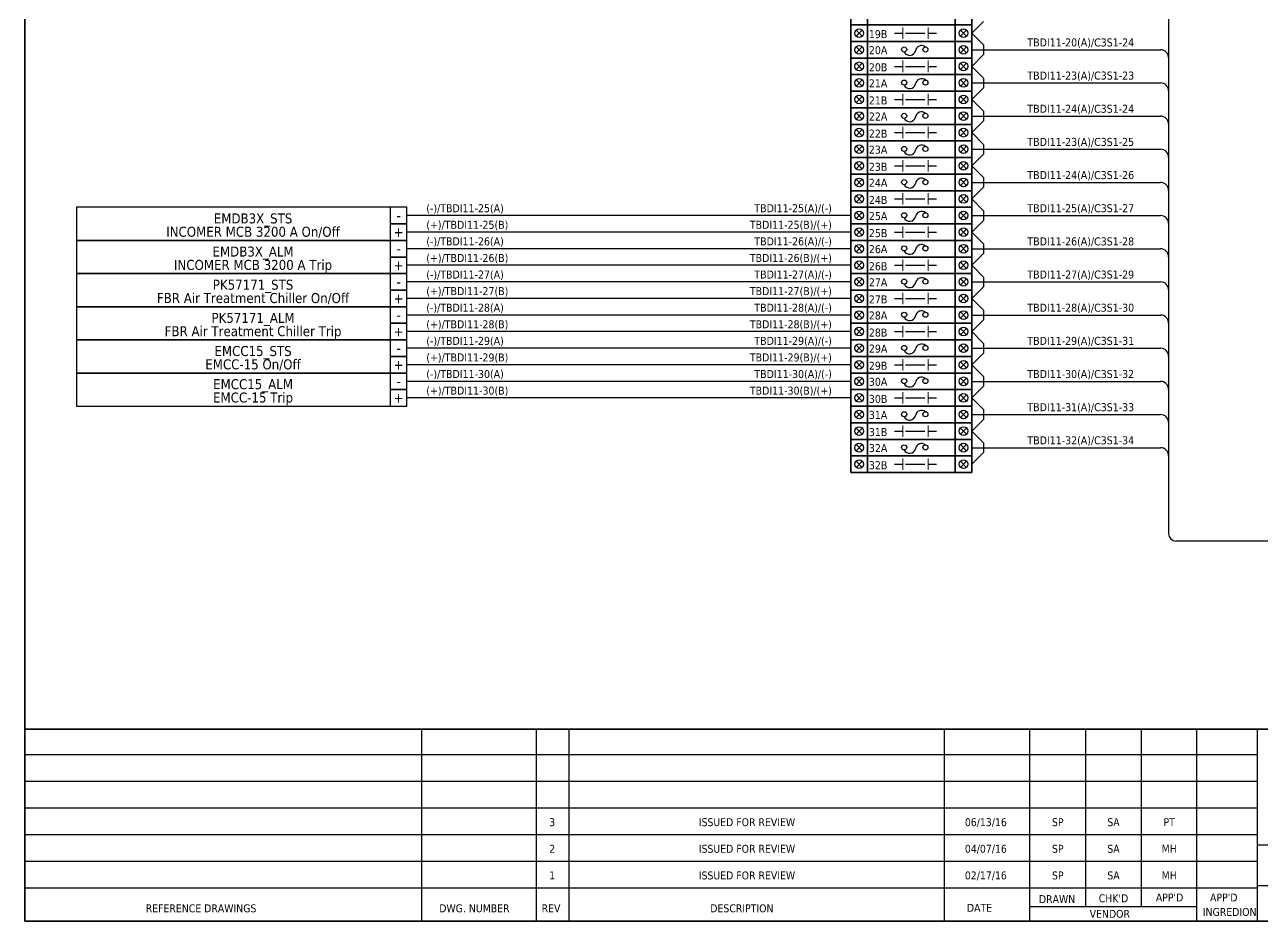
# Model space of a CAD drawing. Header units: millimetres. Extents: x 0 to 1792788, y -13 to 262234.
# Drawn here: x 454883 to 502019, y -13 to 34134 of the extents above; entities that cross this region are included whole.
import ezdxf
from ezdxf.enums import TextEntityAlignment as Align

# ---------------------------------------------------------------- set-up
doc = ezdxf.new("R2010")
doc.units = ezdxf.units.MM
for name, color, linetype, lineweight in [('GT_1', 9, 'Continuous', 25), ('HELPPOINT', 7, 'Continuous', 25), ('MEMBER', 7, 'Continuous', 25), ('power', 7, 'Continuous', 25)]:
    doc.layers.add(name, color=color, linetype=linetype, lineweight=lineweight)
doc.styles.add('Tahoma', font='')
doc.styles.get('Tahoma').set_extended_font_data('Tahoma')

# ---------------------------------------------------------------- blocks, each defined once
blk = doc.blocks.new('TPA')
at = {"layer": 'GT_1', "color": 4, "ltscale": 25.4}
for p, q in [((14309938, 12749437), (14309938, 12757755)), ((14314900, 12749437), (14314900, 12757755)), ((14316319, 12749437), (14316319, 12757755)), ((14332560, 12749437), (14332560, 12757755)), ((14336263, 12749437), (14336263, 12757755)), ((14338674, 12750067), (14338674, 12757755)), ((14341086, 12750068), (14341086, 12757756)), ((14343490, 12749437), (14343490, 12757755)), ((14346116, 12749437), (14346116, 12757755)), ((14346116, 12756634), (14292753, 12756634)), ((14346116, 12755485), (14292753, 12755485)), ((14346116, 12754332), (14292753, 12754332)), ((14346116, 12753180), (14292753, 12753180)), ((14368833, 12752737), (14346116, 12752737)), ((14346116, 12752028), (14292753, 12752028)), ((14346114, 12750875), (14292753, 12750875)), ((14368833, 12750964), (14346116, 12750964)), ((14343490, 12750067), (14336263, 12750067))]:
    blk.add_line(p, q, dxfattribs=at)
at = {"layer": 'HELPPOINT', "color": 4, "lineweight": 35, "ltscale": 25.4}
for p, q in [((14292753, 12749437), (14292753, 12827491)), ((14292753, 12749437), (14292753, 12827491)), ((14405128, 12749437), (14292753, 12749437)), ((14405128, 12749437), (14292753, 12749437))]:
    blk.add_line(p, q, dxfattribs=at)
at = {"layer": 'MEMBER', "color": 4, "lineweight": 35, "ltscale": 25.4}
blk.add_line((14292753, 12757755), (14405128, 12757755), dxfattribs=at)
blk.add_line((14292753, 12757755), (14405128, 12757755), dxfattribs=at)
at = {"layer": 'MEMBER', "color": 4, "style": 'Tahoma'}
for s, height, p in [('3', 343, (14315582, 12753726)), ('ISSUED FOR REVIEW', 342.77, (14324013, 12753726)), ('06/13/16', 342.8, (14334352, 12753726)), ('SP', 342.8, (14337466, 12753726)), ('SA', 342.8, (14339877, 12753726)), ('PT', 342.8, (14342288, 12753726)), ('2', 343, (14315582, 12752574)), ('ISSUED FOR REVIEW', 342.77, (14324013, 12752574)), ('04/07/16', 342.8, (14334352, 12752574)), ('SP', 342.8, (14337466, 12752574)), ('SA', 342.8, (14339877, 12752574)), ('MH', 342.8, (14342288, 12752574)), ('1', 343, (14315582, 12751421)), ('ISSUED FOR REVIEW', 342.77, (14324013, 12751421)), ('02/17/16', 342.8, (14334352, 12751421)), ('SP', 342.8, (14337466, 12751421)), ('SA', 342.8, (14339877, 12751421)), ('MH', 342.8, (14342288, 12751421))]:
    blk.add_text(s, height=height, dxfattribs=at).set_placement(p, align=Align.MIDDLE_CENTER)
for s, height, p in [('DRAWN', 342.8, (14336649, 12750224)), ("CHK'D", 342.8, (14339241, 12750260)), ("APP'D", 342.8, (14341710, 12750294)), ("APP'D", 342.8, (14344056, 12750294)), ('REFERENCE DRAWINGS', 342.77, (14297988, 12749826)), ('DWG. NUMBER', 342.77, (14310694, 12749826)), ('REV', 342.8, (14315126, 12749826)), ('DESCRIPTION', 342.77, (14322425, 12749826)), ('DATE', 342.8, (14333532, 12749847)), ('VENDOR', 342.8, (14338846, 12749586)), ('INGREDION', 342.8, (14343744, 12749668))]:
    blk.add_text(s, height=height, dxfattribs=at).set_placement(p)

msp = doc.modelspace()

# ---------------------------------------------------------------- linework, layer by layer
at = {"color": 4, "ltscale": 25.4}
for p, q in [((498450, 56873), (498450, 14748)), ((490956, 33181), (498145, 33181)), ((490956, 31918), (498145, 31918)), ((490956, 30655), (498145, 30655)), ((490956, 29392), (498145, 29392)), ((490956, 28129), (498145, 28129)), ((486351, 26866), (469434, 26866)), ((490956, 26866), (498145, 26866)), ((486351, 25603), (469434, 25603)), ((490956, 25603), (498145, 25603)), ((486351, 24340), (469434, 24340)), ((490956, 24340), (498145, 24340)), ((486351, 23077), (469434, 23077)), ((490956, 23077), (498145, 23077)), ((486351, 21814), (469434, 21814)), ((490956, 21814), (498145, 21814)), ((486351, 20551), (469434, 20551)), ((490956, 20551), (498145, 20551)), ((490956, 19288), (498145, 19288)), ((490956, 18025), (498145, 18025)), ((547877, 14467), (498731, 14467))]:
    msp.add_line(p, q, dxfattribs=at)
at = {"color": 7, "lineweight": 9, "ltscale": 25.4}
for p, q in [((488335, 33596), (488335, 34029)), ((489290, 33596), (489290, 34029)), ((488335, 32333), (488335, 32766)), ((489290, 32333), (489290, 32766)), ((488335, 31070), (488335, 31503)), ((489290, 31070), (489290, 31503)), ((488335, 29807), (488335, 30240)), ((489290, 29807), (489290, 30240)), ((488335, 28544), (488335, 28977)), ((489290, 28544), (489290, 28977)), ((488335, 27281), (488335, 27714)), ((489290, 27281), (489290, 27714)), ((488335, 26018), (488335, 26451)), ((489290, 26018), (489290, 26451)), ((488335, 24755), (488335, 25188)), ((489290, 24755), (489290, 25188)), ((488335, 23492), (488335, 23925)), ((489290, 23492), (489290, 23925)), ((488335, 22229), (488335, 22662)), ((489290, 22229), (489290, 22662)), ((488335, 20966), (488335, 21399)), ((489290, 20966), (489290, 21399)), ((488335, 19703), (488335, 20136)), ((489290, 19703), (489290, 20136)), ((488335, 18440), (488335, 18873)), ((489290, 18440), (489290, 18873)), ((488335, 17177), (488335, 17610)), ((489290, 17177), (489290, 17610))]:
    msp.add_line(p, q, dxfattribs=at)
at = {"color": 1, "ltscale": 25.4}
for p, q in [((490956, 33812), (491403, 34259)), ((490956, 33812), (491403, 33366)), ((486784, 33298), (486549, 33063)), ((486549, 33298), (486784, 33063)), ((490523, 33298), (490758, 33063)), ((490758, 33298), (490523, 33063)), ((490956, 32549), (491403, 32996)), ((491403, 33366), (491403, 32996)), ((490956, 32549), (491403, 32103)), ((491403, 32103), (491403, 31733)), ((486784, 32035), (486549, 31800)), ((486549, 32035), (486784, 31800)), ((490523, 32035), (490758, 31800)), ((490758, 32035), (490523, 31800)), ((490956, 31287), (491403, 31733)), ((490956, 31287), (491403, 30840)), ((486784, 30773), (486549, 30538)), ((486549, 30773), (486784, 30538)), ((490523, 30773), (490758, 30538)), ((490758, 30773), (490523, 30538)), ((491403, 30840), (491403, 30470)), ((490956, 30024), (491403, 30470)), ((490956, 30024), (491403, 29577)), ((486784, 29510), (486549, 29275)), ((486549, 29510), (486784, 29275)), ((490523, 29510), (490758, 29275)), ((490758, 29510), (490523, 29275)), ((491403, 29577), (491403, 29207)), ((490956, 28761), (491403, 29207)), ((490956, 28761), (491403, 28314)), ((491403, 28314), (491403, 27944)), ((486784, 28247), (486549, 28012)), ((486549, 28247), (486784, 28012)), ((490523, 28247), (490758, 28012)), ((490758, 28247), (490523, 28012)), ((490956, 27498), (491403, 27944)), ((490956, 27498), (491403, 27051)), ((486784, 26984), (486549, 26749)), ((486549, 26984), (486784, 26749)), ((490523, 26984), (490758, 26749)), ((490758, 26984), (490523, 26749)), ((491403, 27051), (491403, 26681)), ((490956, 26235), (491403, 26681)), ((490956, 26235), (491403, 25788)), ((486784, 25721), (486549, 25486)), ((486549, 25721), (486784, 25486)), ((490523, 25721), (490758, 25486)), ((490758, 25721), (490523, 25486)), ((491403, 25788), (491403, 25418)), ((490956, 24972), (491403, 25418)), ((490956, 24972), (491403, 24525)), ((491403, 24525), (491403, 24155)), ((486784, 24458), (486549, 24223)), ((486549, 24458), (486784, 24223)), ((490523, 24458), (490758, 24223)), ((490758, 24458), (490523, 24223)), ((490956, 23709), (491403, 24155)), ((490956, 23709), (491403, 23262)), ((486784, 23195), (486549, 22960)), ((486549, 23195), (486784, 22960)), ((490523, 23195), (490758, 22960)), ((490758, 23195), (490523, 22960)), ((491403, 23262), (491403, 22892)), ((490956, 22446), (491403, 22892)), ((490956, 22446), (491403, 21999)), ((486784, 21932), (486549, 21697)), ((486549, 21932), (486784, 21697)), ((490523, 21932), (490758, 21697)), ((490758, 21932), (490523, 21697)), ((491403, 21999), (491403, 21629)), ((490956, 21183), (491403, 21629)), ((490956, 21183), (491403, 20736)), ((486784, 20669), (486549, 20434)), ((486549, 20669), (486784, 20434)), ((490523, 20669), (490758, 20434)), ((490758, 20669), (490523, 20434)), ((490956, 19920), (491403, 20366)), ((491403, 20736), (491403, 20366)), ((490956, 19920), (491403, 19473)), ((486784, 19406), (486549, 19171)), ((486549, 19406), (486784, 19171)), ((490523, 19406), (490758, 19171)), ((490758, 19406), (490523, 19171)), ((491403, 19473), (491403, 19103)), ((490956, 18657), (491403, 19103)), ((490956, 18657), (491403, 18210)), ((486784, 18143), (486549, 17908)), ((486549, 18143), (486784, 17908)), ((490523, 18143), (490758, 17908)), ((490758, 18143), (490523, 17908)), ((491403, 18210), (491403, 17840)), ((490956, 17394), (491403, 17840))]:
    msp.add_line(p, q, dxfattribs=at)
at = {"color": 7, "ltscale": 25.4}
for p, q in [((486784, 33930), (486549, 33695)), ((486549, 33930), (486784, 33695)), ((488017, 33812), (488335, 33812)), ((488436, 33812), (489162, 33812)), ((489290, 33812), (489608, 33812)), ((490523, 33930), (490758, 33695)), ((490758, 33930), (490523, 33695)), ((486784, 32667), (486549, 32432)), ((486549, 32667), (486784, 32432)), ((488017, 32549), (488335, 32549)), ((488436, 32549), (489162, 32549)), ((489290, 32549), (489608, 32549)), ((490523, 32667), (490758, 32432)), ((490758, 32667), (490523, 32432)), ((486784, 31404), (486549, 31169)), ((486549, 31404), (486784, 31169)), ((488017, 31287), (488335, 31287)), ((488436, 31287), (489162, 31287)), ((489290, 31287), (489608, 31287)), ((490523, 31404), (490758, 31169)), ((490758, 31404), (490523, 31169)), ((486784, 30141), (486549, 29906)), ((486549, 30141), (486784, 29906)), ((488017, 30024), (488335, 30024)), ((488436, 30024), (489162, 30024)), ((489290, 30024), (489608, 30024)), ((490523, 30141), (490758, 29906)), ((490758, 30141), (490523, 29906)), ((486784, 28878), (486549, 28643)), ((486549, 28878), (486784, 28643)), ((488017, 28761), (488335, 28761)), ((488436, 28761), (489162, 28761)), ((489290, 28761), (489608, 28761)), ((490523, 28878), (490758, 28643)), ((490758, 28878), (490523, 28643)), ((486784, 27615), (486549, 27380)), ((486549, 27615), (486784, 27380)), ((488017, 27498), (488335, 27498)), ((488436, 27498), (489162, 27498)), ((489290, 27498), (489608, 27498)), ((490523, 27615), (490758, 27380)), ((490758, 27615), (490523, 27380)), ((486351, 26235), (469434, 26235)), ((486784, 26352), (486549, 26117)), ((486549, 26352), (486784, 26117)), ((488017, 26235), (488335, 26235)), ((488436, 26235), (489162, 26235)), ((489290, 26235), (489608, 26235)), ((490523, 26352), (490758, 26117)), ((490758, 26352), (490523, 26117)), ((486784, 25089), (486549, 24854)), ((486549, 25089), (486784, 24854)), ((490523, 25089), (490758, 24854)), ((490758, 25089), (490523, 24854)), ((486351, 24972), (469434, 24972)), ((488017, 24972), (488335, 24972)), ((488436, 24972), (489162, 24972)), ((489290, 24972), (489608, 24972)), ((486351, 23709), (469434, 23709)), ((486784, 23826), (486549, 23591)), ((486549, 23826), (486784, 23591)), ((488017, 23709), (488335, 23709)), ((488436, 23709), (489162, 23709)), ((489290, 23709), (489608, 23709)), ((490523, 23826), (490758, 23591)), ((490758, 23826), (490523, 23591)), ((486351, 22446), (469434, 22446)), ((486784, 22563), (486549, 22328)), ((486549, 22563), (486784, 22328)), ((488017, 22446), (488335, 22446)), ((488436, 22446), (489162, 22446)), ((489290, 22446), (489608, 22446)), ((490523, 22563), (490758, 22328)), ((490758, 22563), (490523, 22328)), ((486784, 21300), (486549, 21065)), ((486549, 21300), (486784, 21065)), ((490523, 21300), (490758, 21065)), ((490758, 21300), (490523, 21065)), ((486351, 21183), (469434, 21183)), ((488017, 21183), (488335, 21183)), ((488436, 21183), (489162, 21183)), ((489290, 21183), (489608, 21183)), ((486351, 19920), (469434, 19920)), ((486784, 20037), (486549, 19802)), ((486549, 20037), (486784, 19802)), ((488017, 19920), (488335, 19920)), ((488436, 19920), (489162, 19920)), ((489290, 19920), (489608, 19920)), ((490523, 20037), (490758, 19802)), ((490758, 20037), (490523, 19802)), ((486784, 18774), (486549, 18539)), ((486549, 18774), (486784, 18539)), ((488017, 18657), (488335, 18657)), ((488436, 18657), (489162, 18657)), ((489290, 18657), (489608, 18657)), ((490523, 18774), (490758, 18539)), ((490758, 18774), (490523, 18539)), ((486784, 17511), (486549, 17276)), ((486549, 17511), (486784, 17276)), ((490523, 17511), (490758, 17276)), ((490758, 17511), (490523, 17276)), ((488017, 17394), (488335, 17394)), ((488436, 17394), (489162, 17394)), ((489290, 17394), (489608, 17394))]:
    msp.add_line(p, q, dxfattribs=at)
at = {"color": 1, "ltscale": 25.4}
for points in [[(486351, 34128), (486982, 34128), (486982, 34760), (486351, 34760)], [(486982, 34128), (490325, 34128), (490325, 34760), (486982, 34760)], [(490325, 34128), (490956, 34128), (490956, 34760), (490325, 34760)], [(486351, 32865), (486982, 32865), (486982, 33497), (486351, 33497)], [(486982, 32865), (490325, 32865), (490325, 33497), (486982, 33497)], [(490325, 32865), (490956, 32865), (490956, 33497), (490325, 33497)], [(486351, 31602), (486982, 31602), (486982, 32234), (486351, 32234)], [(486982, 31602), (490325, 31602), (490325, 32234), (486982, 32234)], [(490325, 31602), (490956, 31602), (490956, 32234), (490325, 32234)], [(486351, 30339), (486982, 30339), (486982, 30971), (486351, 30971)], [(486982, 30339), (490325, 30339), (490325, 30971), (486982, 30971)], [(490325, 30339), (490956, 30339), (490956, 30971), (490325, 30971)], [(486351, 29076), (486982, 29076), (486982, 29708), (486351, 29708)], [(486982, 29076), (490325, 29076), (490325, 29708), (486982, 29708)], [(490325, 29076), (490956, 29076), (490956, 29708), (490325, 29708)], [(486351, 27813), (486982, 27813), (486982, 28445), (486351, 28445)], [(486982, 27813), (490325, 27813), (490325, 28445), (486982, 28445)], [(490325, 27813), (490956, 27813), (490956, 28445), (490325, 28445)], [(486351, 26550), (486982, 26550), (486982, 27182), (486351, 27182)], [(486982, 26550), (490325, 26550), (490325, 27182), (486982, 27182)], [(490325, 26550), (490956, 26550), (490956, 27182), (490325, 27182)], [(486351, 25287), (486982, 25287), (486982, 25919), (486351, 25919)], [(486982, 25287), (490325, 25287), (490325, 25919), (486982, 25919)], [(490325, 25287), (490956, 25287), (490956, 25919), (490325, 25919)], [(486351, 24024), (486982, 24024), (486982, 24656), (486351, 24656)], [(486982, 24024), (490325, 24024), (490325, 24656), (486982, 24656)], [(490325, 24024), (490956, 24024), (490956, 24656), (490325, 24656)], [(486351, 22761), (486982, 22761), (486982, 23393), (486351, 23393)], [(486982, 22761), (490325, 22761), (490325, 23393), (486982, 23393)], [(490325, 22761), (490956, 22761), (490956, 23393), (490325, 23393)], [(486351, 21498), (486982, 21498), (486982, 22130), (486351, 22130)], [(486982, 21498), (490325, 21498), (490325, 22130), (486982, 22130)], [(490325, 21498), (490956, 21498), (490956, 22130), (490325, 22130)], [(486351, 20235), (486982, 20235), (486982, 20867), (486351, 20867)], [(486982, 20235), (490325, 20235), (490325, 20867), (486982, 20867)], [(490325, 20235), (490956, 20235), (490956, 20867), (490325, 20867)], [(486351, 18972), (486982, 18972), (486982, 19604), (486351, 19604)], [(486982, 18972), (490325, 18972), (490325, 19604), (486982, 19604)], [(490325, 18972), (490956, 18972), (490956, 19604), (490325, 19604)], [(486351, 17709), (486982, 17709), (486982, 18341), (486351, 18341)], [(486982, 17709), (490325, 17709), (490325, 18341), (486982, 18341)], [(490325, 17709), (490956, 17709), (490956, 18341), (490325, 18341)]]:
    msp.add_lwpolyline(points, close=True, dxfattribs=at)
at = {"color": 7, "lineweight": 30, "ltscale": 25.4}
for points in [[(486351, 34760), (490956, 34760), (490956, 33497), (486351, 33497), (486351, 34760)], [(486351, 33497), (490956, 33497), (490956, 32234), (486351, 32234), (486351, 33497)], [(486351, 32234), (490956, 32234), (490956, 30971), (486351, 30971), (486351, 32234)], [(486351, 30971), (490956, 30971), (490956, 29708), (486351, 29708), (486351, 30971)], [(486351, 29708), (490956, 29708), (490956, 28445), (486351, 28445), (486351, 29708)], [(486351, 28445), (490956, 28445), (490956, 27182), (486351, 27182), (486351, 28445)], [(486351, 27182), (490956, 27182), (490956, 25919), (486351, 25919), (486351, 27182)], [(486351, 25919), (490956, 25919), (490956, 24656), (486351, 24656), (486351, 25919)], [(486351, 24656), (490956, 24656), (490956, 23393), (486351, 23393), (486351, 24656)], [(486351, 23393), (490956, 23393), (490956, 22130), (486351, 22130), (486351, 23393)], [(486351, 22130), (490956, 22130), (490956, 20867), (486351, 20867), (486351, 22130)], [(486351, 20867), (490956, 20867), (490956, 19604), (486351, 19604), (486351, 20867)], [(486351, 19604), (490956, 19604), (490956, 18341), (486351, 18341), (486351, 19604)], [(486351, 18341), (490956, 18341), (490956, 17078), (486351, 17078), (486351, 18341)]]:
    msp.add_lwpolyline(points, dxfattribs=at)
at = {"color": 7, "ltscale": 25.4}
for points in [[(486351, 33497), (486982, 33497), (486982, 34128), (486351, 34128)], [(486982, 33497), (490325, 33497), (490325, 34128), (486982, 34128)], [(490325, 33497), (490956, 33497), (490956, 34128), (490325, 34128)], [(486351, 32234), (486982, 32234), (486982, 32865), (486351, 32865)], [(486982, 32234), (490325, 32234), (490325, 32865), (486982, 32865)], [(490325, 32234), (490956, 32234), (490956, 32865), (490325, 32865)], [(486351, 30971), (486982, 30971), (486982, 31602), (486351, 31602)], [(486982, 30971), (490325, 30971), (490325, 31602), (486982, 31602)], [(490325, 30971), (490956, 30971), (490956, 31602), (490325, 31602)], [(486351, 29708), (486982, 29708), (486982, 30339), (486351, 30339)], [(486982, 29708), (490325, 29708), (490325, 30339), (486982, 30339)], [(490325, 29708), (490956, 29708), (490956, 30339), (490325, 30339)], [(486351, 28445), (486982, 28445), (486982, 29076), (486351, 29076)], [(486982, 28445), (490325, 28445), (490325, 29076), (486982, 29076)], [(490325, 28445), (490956, 28445), (490956, 29076), (490325, 29076)], [(486351, 27182), (486982, 27182), (486982, 27813), (486351, 27813)], [(486982, 27182), (490325, 27182), (490325, 27813), (486982, 27813)], [(490325, 27182), (490956, 27182), (490956, 27813), (490325, 27813)], [(468802, 26550), (469434, 26550), (469434, 27182), (468802, 27182)], [(468802, 25919), (469434, 25919), (469434, 26550), (468802, 26550)], [(486351, 25919), (486982, 25919), (486982, 26550), (486351, 26550)], [(486982, 25919), (490325, 25919), (490325, 26550), (486982, 26550)], [(490325, 25919), (490956, 25919), (490956, 26550), (490325, 26550)], [(468802, 25287), (469434, 25287), (469434, 25919), (468802, 25919)], [(468802, 24656), (469434, 24656), (469434, 25287), (468802, 25287)], [(486351, 24656), (486982, 24656), (486982, 25287), (486351, 25287)], [(486982, 24656), (490325, 24656), (490325, 25287), (486982, 25287)], [(490325, 24656), (490956, 24656), (490956, 25287), (490325, 25287)], [(468802, 24024), (469434, 24024), (469434, 24656), (468802, 24656)], [(468802, 23393), (469434, 23393), (469434, 24024), (468802, 24024)], [(486351, 23393), (486982, 23393), (486982, 24024), (486351, 24024)], [(486982, 23393), (490325, 23393), (490325, 24024), (486982, 24024)], [(490325, 23393), (490956, 23393), (490956, 24024), (490325, 24024)], [(468802, 22761), (469434, 22761), (469434, 23393), (468802, 23393)], [(468802, 22130), (469434, 22130), (469434, 22761), (468802, 22761)], [(486351, 22130), (486982, 22130), (486982, 22761), (486351, 22761)], [(486982, 22130), (490325, 22130), (490325, 22761), (486982, 22761)], [(490325, 22130), (490956, 22130), (490956, 22761), (490325, 22761)], [(468802, 21498), (469434, 21498), (469434, 22130), (468802, 22130)], [(468802, 20867), (469434, 20867), (469434, 21498), (468802, 21498)], [(486351, 20867), (486982, 20867), (486982, 21498), (486351, 21498)], [(486982, 20867), (490325, 20867), (490325, 21498), (486982, 21498)], [(490325, 20867), (490956, 20867), (490956, 21498), (490325, 21498)], [(468802, 20235), (469434, 20235), (469434, 20867), (468802, 20867)], [(468802, 19604), (469434, 19604), (469434, 20235), (468802, 20235)], [(486351, 19604), (486982, 19604), (486982, 20235), (486351, 20235)], [(486982, 19604), (490325, 19604), (490325, 20235), (486982, 20235)], [(490325, 19604), (490956, 19604), (490956, 20235), (490325, 20235)], [(486351, 18341), (486982, 18341), (486982, 18972), (486351, 18972)], [(486982, 18341), (490325, 18341), (490325, 18972), (486982, 18972)], [(490325, 18341), (490956, 18341), (490956, 18972), (490325, 18972)], [(486351, 17078), (486982, 17078), (486982, 17709), (486351, 17709)], [(486982, 17078), (490325, 17078), (490325, 17709), (486982, 17709)], [(490325, 17078), (490956, 17078), (490956, 17709), (490325, 17709)]]:
    msp.add_lwpolyline(points, close=True, dxfattribs=at)
at = {"color": 2, "ltscale": 25.4}
for points in [[(456853, 25919), (469434, 25919), (469434, 27182), (456853, 27182)], [(456853, 24656), (469434, 24656), (469434, 25919), (456853, 25919)], [(456853, 23393), (469434, 23393), (469434, 24656), (456853, 24656)], [(456853, 22130), (469434, 22130), (469434, 23393), (456853, 23393)], [(456853, 20867), (469434, 20867), (469434, 22130), (456853, 22130)], [(456853, 19604), (469434, 19604), (469434, 20867), (456853, 20867)]]:
    msp.add_lwpolyline(points, close=True, dxfattribs=at)
at = {"color": 7, "ltscale": 25.4}
for centre in [(486666, 33812), (490641, 33812), (486666, 32549), (490641, 32549), (486666, 31287), (490641, 31287), (486666, 30024), (490641, 30024), (486666, 28761), (490641, 28761), (486666, 27498), (490641, 27498), (486666, 26235), (490641, 26235), (486666, 24972), (490641, 24972), (486666, 23709), (490641, 23709), (486666, 22446), (490641, 22446), (486666, 21183), (490641, 21183), (486666, 19920), (490641, 19920), (486666, 18657), (490641, 18657), (486666, 17394), (490641, 17394)]:
    msp.add_circle(centre, 166, dxfattribs=at)
at = {"color": 1, "ltscale": 25.4}
for centre in [(486666, 33181), (490641, 33181), (486666, 31918), (490641, 31918), (486666, 30655), (490641, 30655), (486666, 29392), (490641, 29392), (486666, 28129), (490641, 28129), (486666, 26866), (490641, 26866), (486666, 25603), (490641, 25603), (486666, 24340), (490641, 24340), (486666, 23077), (490641, 23077), (486666, 21814), (490641, 21814), (486666, 20551), (490641, 20551), (486666, 19288), (490641, 19288), (486666, 18025), (490641, 18025)]:
    msp.add_circle(centre, 166, dxfattribs=at)
at = {"color": 4, "ltscale": 25.4}
for centre, radius, start, end in [((498145, 32876), 305, 0, 90), ((498145, 31613), 305, 0, 90), ((498145, 30350), 305, 0, 90), ((498145, 29087), 305, 0, 90), ((498145, 27824), 305, 0, 90), ((498145, 26561), 305, 0, 90), ((498145, 25298), 305, 0, 90), ((498145, 24035), 305, 0, 90), ((498145, 22772), 305, 0, 90), ((498145, 21509), 305, 0, 90), ((498145, 20246), 305, 0, 90), ((498145, 18983), 305, 0, 90), ((498145, 17720), 305, 0, 90), ((498731, 14748), 281, 180.0002, 270), ((498731, 14748), 281, 180, 270)]:
    msp.add_arc(centre, radius, start, end, dxfattribs=at)
at = {"layer": 'power', "color": 1, "ltscale": 25.4}
for centre in [(488381, 33191), (489191, 33191), (488381, 31928), (489191, 31928), (488381, 30665), (489191, 30665), (488381, 29402), (489191, 29402), (488381, 28139), (489191, 28139), (488381, 26876), (489191, 26876), (488381, 25613), (489191, 25613), (488381, 24350), (489191, 24350), (488381, 23087), (489191, 23087), (488381, 21824), (489191, 21824), (488381, 20561), (489191, 20561), (488381, 19298), (489191, 19298), (488381, 18035), (489191, 18035)]:
    msp.add_circle(centre, 96.7, dxfattribs=at)
for centre, radius, start, end in [((488588, 33196), 230, 206.1634, 346.0383), ((489044, 33105), 235, 51.1309, 171.3254), ((489044, 31842), 235, 51.1309, 171.3254), ((488588, 31933), 230, 206.1634, 346.0383), ((489044, 30579), 235, 51.1309, 171.3254), ((488588, 30670), 230, 206.1634, 346.0383), ((488588, 29407), 230, 206.1634, 346.0383), ((489044, 29316), 235, 51.1309, 171.3254), ((489044, 28053), 235, 51.1309, 171.3254), ((488588, 28144), 230, 206.1634, 346.0383), ((489044, 26790), 235, 51.1309, 171.3254), ((488588, 26881), 230, 206.1634, 346.0383), ((488588, 25618), 230, 206.1634, 346.0383), ((489044, 25527), 235, 51.1309, 171.3254), ((488588, 24355), 230, 206.1634, 346.0383), ((489044, 24264), 235, 51.1309, 171.3254), ((489044, 23001), 235, 51.1309, 171.3254), ((488588, 23092), 230, 206.1634, 346.0383), ((488588, 21829), 230, 206.1634, 346.0383), ((489044, 21738), 235, 51.1309, 171.3254), ((488588, 20566), 230, 206.1634, 346.0383), ((489044, 20475), 235, 51.1309, 171.3254), ((489044, 19212), 235, 51.1309, 171.3254), ((488588, 19303), 230, 206.1634, 346.0383), ((488588, 18040), 230, 206.1634, 346.0383), ((489044, 17949), 235, 51.1309, 171.3254)]:
    msp.add_arc(centre, radius, start, end, dxfattribs=at)

# ---------------------------------------------------------------- block references
at = {"xscale": 0.8800000000046566, "yscale": 0.8800000000046566, "zscale": 0.8800000000046566}
msp.add_blockref('TPA', (-12122739, -11219518), dxfattribs=at)

# ---------------------------------------------------------------- texts
at = {"color": 4, "style": 'Tahoma'}
for s, p in [('TBDI11-20(A)/C3S1-24', (493074, 33308)), ('TBDI11-23(A)/C3S1-23', (493074, 32045)), ('TBDI11-24(A)/C3S1-24', (493074, 30782)), ('TBDI11-23(A)/C3S1-25', (493074, 29519)), ('TBDI11-24(A)/C3S1-26', (493074, 28256)), ('(-)/TBDI11-25(A)', (470178, 26993)), ('TBDI11-25(A)/C3S1-27', (493074, 26993)), ('(-)/TBDI11-26(A)', (470178, 25730)), ('TBDI11-26(A)/C3S1-28', (493074, 25730)), ('(-)/TBDI11-27(A)', (470178, 24467)), ('TBDI11-27(A)/C3S1-29', (493074, 24467)), ('(-)/TBDI11-28(A)', (470178, 23204)), ('TBDI11-28(A)/C3S1-30', (493074, 23204)), ('(-)/TBDI11-29(A)', (470178, 21941)), ('TBDI11-29(A)/C3S1-31', (493074, 21941)), ('(-)/TBDI11-30(A)', (470178, 20678)), ('TBDI11-30(A)/C3S1-32', (493074, 20678)), ('TBDI11-31(A)/C3S1-33', (493074, 19415)), ('TBDI11-32(A)/C3S1-34', (493074, 18152))]:
    msp.add_text(s, height=304.8, dxfattribs=at).set_placement(p)
for s, p in [('EMDB3X_STS ', (463651, 26758)), ('INCOMER MCB 3200 A On/Off ', (463651, 26250)), ('EMDB3X_ALM ', (463651, 25495)), ('INCOMER MCB 3200 A Trip ', (463651, 24987)), ('PK57171_STS ', (463651, 24233)), ('FBR Air Treatment Chiller On/Off ', (463651, 23725)), ('PK57171_ALM ', (463651, 22970)), ('FBR Air Treatment Chiller Trip ', (463651, 22462)), ('EMCC15_STS ', (463651, 21707)), ('EMCC-15 On/Off ', (463651, 21199)), ('EMCC15_ALM ', (463651, 20444)), ('EMCC-15 Trip ', (463651, 19936))]:
    msp.add_text(s, height=381, dxfattribs=at).set_placement(p, align=Align.MIDDLE_CENTER)
for s, p in [('TBDI11-25(A)/(-)', (485626, 26993)), ('TBDI11-26(A)/(-)', (485626, 25730)), ('TBDI11-27(A)/(-)', (485626, 24467)), ('TBDI11-28(A)/(-)', (485626, 23204)), ('TBDI11-29(A)/(-)', (485626, 21941)), ('TBDI11-30(A)/(-)', (485626, 20678))]:
    msp.add_text(s, height=304.8, dxfattribs=at).set_placement(p, align=Align.RIGHT)
at = {"color": 7, "style": 'Tahoma'}
for s, p in [('(+)/TBDI11-25(B)', (470178, 26361)), ('(+)/TBDI11-26(B)', (470178, 25098)), ('(+)/TBDI11-27(B)', (470178, 23835)), ('(+)/TBDI11-28(B)', (470178, 22572)), ('(+)/TBDI11-29(B)', (470178, 21309)), ('(+)/TBDI11-30(B)', (470178, 20046))]:
    msp.add_text(s, height=304.8, dxfattribs=at).set_placement(p)
for s, p in [('TBDI11-25(B)/(+)', (485626, 26361)), ('TBDI11-26(B)/(+)', (485626, 25098)), ('TBDI11-27(B)/(+)', (485626, 23835)), ('TBDI11-28(B)/(+)', (485626, 22572)), ('TBDI11-29(B)/(+)', (485626, 21309)), ('TBDI11-30(B)/(+)', (485626, 20046))]:
    msp.add_text(s, height=304.8, dxfattribs=at).set_placement(p, align=Align.RIGHT)
at = {"layer": 'power', "color": 7, "style": 'Tahoma'}
for s, height, p in [('19B', 305.3, (487387, 33776)), ('20A', 305.3, (487387, 33165)), ('20B', 305.3, (487387, 32513)), ('21A', 305.3, (487387, 31902)), ('21B', 305.3, (487387, 31250)), ('22A', 305.3, (487387, 30639)), ('22B', 305.3, (487387, 29987)), ('23A', 305.3, (487387, 29376)), ('23B', 305.3, (487387, 28724)), ('24A', 305.3, (487387, 28113)), ('24B', 305.3, (487387, 27461)), ('25A', 305.3, (487387, 26850)), ('-', 381, (469124, 26870)), ('+', 381, (469124, 26240)), ('25B', 305.3, (487387, 26198)), ('-', 381, (469124, 25607)), ('26A', 305.3, (487387, 25587)), ('+', 381, (469124, 24977)), ('26B', 305.3, (487387, 24935)), ('-', 381, (469124, 24344)), ('27A', 305.3, (487387, 24324)), ('+', 381, (469124, 23714)), ('27B', 305.3, (487387, 23672)), ('28A', 305.3, (487387, 23061)), ('-', 381, (469124, 23081)), ('+', 381, (469124, 22451)), ('28B', 305.3, (487387, 22409)), ('-', 381, (469124, 21818)), ('29A', 305.3, (487387, 21798)), ('+', 381, (469124, 21188)), ('29B', 305.3, (487387, 21146)), ('-', 381, (469124, 20555)), ('30A', 305.3, (487387, 20535)), ('+', 381, (469124, 19925)), ('30B', 305.3, (487387, 19883)), ('31A', 305.3, (487387, 19273)), ('31B', 305.3, (487387, 18620)), ('32A', 305.3, (487387, 18010)), ('32B', 305.3, (487387, 17357))]:
    msp.add_text(s, height=height, dxfattribs=at).set_placement(p, align=Align.MIDDLE_CENTER)

doc.saveas('drawing.dxf')
